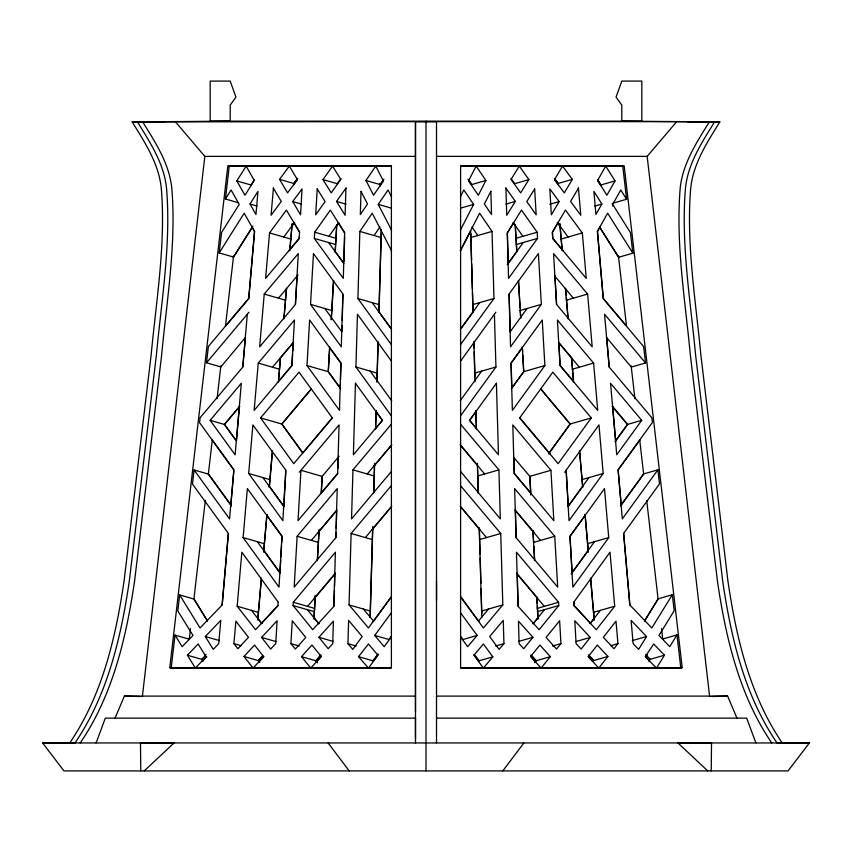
<?xml version="1.0" encoding="UTF-8"?>
<svg xmlns="http://www.w3.org/2000/svg" width="852" height="852" viewBox="0 0 852 852"><rect width="100%" height="100%" fill="white"/><g stroke="black" fill="none" stroke-linecap="round" stroke-linejoin="round"><path stroke-width="1.28" d="M415.488 742.944L415.488 121.655L132.156 121.889C145.16 142.902 159.441 164.521 161.433 189.9C165.703 245.067 156.289 300.17 151.145 354.975L124.083 580.926C115.797 637.264 102.315 695.275 69.726 742.944L42.6 742.944L63.975 770.911L788.025 770.911L809.4 742.944L42.6 742.944M426 770.911L426 121.144M436.512 600.458L436.512 580.926M711.228 770.911L711.526 742.944L677.979 743.008L707.767 770.911M333.824 606.241L335.39 552.202L293.312 602.257L293.12 605.548L312.737 629.703L333.963 606.241L334.421 590.425M335.805 537.612L337.232 488.579L297.124 536.291L294.185 587.124L335.944 537.612L336.103 532.308M342.845 294.078L341.322 346.86L310.533 304.388L313.472 253.555L342.983 294.078M345.912 188.175L345.124 215.268L336.529 201.423L346.114 187.898M334.538 586.474L334.911 573.289M336.21 528.336L336.71 511.104M337.946 468.238L338.255 457.737M340.31 386.755L340.385 384.124M340.491 380.184L340.992 363.112L330.267 348.308M341.918 331.034L342.067 325.752M342.227 320.469L342.951 295.399M343.931 261.489L344.645 236.835M347.935 643.654L348.606 620.384L362.175 636.519L352.749 649.384L347.935 643.654L356.243 646.04M391.217 596.89L368.447 627.967L349.054 604.909L351.12 533.49L391.079 485.938M391.089 424.498L352.952 469.867L351.535 518.9L391.1 471.827M391.249 415.733L355.923 367.01L357.457 314.228L391.249 360.843M391.228 344.496L357.904 298.519L359.853 231.414L372.239 213.202L391.579 250.829M370.066 617.466L372.622 528.975M373.655 493.202L374.518 463.403M375.508 429.099L376.052 410.558M376.882 381.866L378.043 341.45M378.884 312.471L381.281 229.71M370.205 617.455L372.835 526.323M373.836 491.881L374.656 463.403M375.679 427.768L376.179 410.547M377.01 381.856L378.139 342.76M379.012 312.471L381.366 231.03M278.146 602.268L277.954 605.538L255.547 629.703L237.165 606.241L241.851 552.202L278.274 602.257M285.782 470.293L282.864 520.657L248.677 473.488L252.895 424.924L285.91 470.283M295.367 304.377L298.307 253.545L264.237 294.078L259.658 346.86L295.495 304.388L297.156 275.707M279.978 572.789L280.734 559.753M280.883 557.144L281.565 545.418M281.714 542.809L282.087 536.291L266.719 515.087M283.833 506.067L285.825 471.603M292.641 353.857L291.959 365.572L279.115 380.855M292.79 351.258L293.237 343.452M299.457 235.94L299.308 238.422L289.243 250.403M290.926 643.622L292.247 620.757L305.783 637.434L295.335 649.054L290.926 643.622L299.233 646.018M306.997 365.572L309.627 320.032L340.853 363.112L339.49 410.398L306.997 365.572L328.201 371.674L340.576 388.746M314.345 238.422L314.707 232.202L330.384 210.082L344.613 232.937L343.303 278.37L314.345 238.422L335.55 244.524M313.962 617.988L315.251 595.75M317.274 560.648L319.01 530.658M321.151 493.617L322.152 476.385L339.096 456.225M328.201 371.674L329.628 346.956M331.215 319.617L333.473 280.51M335.113 252.096L336.7 224.651M314.015 619.244L315.368 595.761M317.402 560.659L319.212 529.369M321.353 492.296L322.28 476.396M329.681 348.244L328.329 371.664L339.937 387.671M331.343 319.606L333.601 280.5M335.241 252.085L336.828 224.662M222.095 604.909L228.293 533.49M242.735 366.999L247.314 314.218M230.956 504.32L233.831 471.199M236.515 440.207L239.391 407.096M245.376 337.978L242.863 367.01L200.145 417.672L199.57 422.645L233.81 469.878L229.561 518.9L194.096 469.984L192.467 484.074L228.421 533.49L222.234 604.909L200.039 627.967L179.655 594.93L193.905 599.031L207.494 621.055L193.926 598.849M233.917 643.643L235.866 621.183L248.496 637.307L237.9 648.723L233.917 643.643L241.052 645.699M243.118 537.612L247.368 488.579L281.959 536.302L279.019 587.134L243.118 537.612L264.322 543.714M258.252 363.112L254.152 410.398L291.831 365.561L294.462 320.022L258.252 363.112L279.456 369.214M269.541 232.937L265.6 278.37L299.18 238.411L299.542 232.213L286.41 210.082L269.541 232.937L290.745 239.039M273.417 188.175L271.074 215.258L281.277 201.413L273.258 187.898M257.719 619.819L261.34 578.071M263.694 551.01L266.846 514.565M269.232 487.142L272.384 450.719M278.316 382.346L280.425 357.968M283.844 318.659L286.464 288.402M289.733 250.722L292.055 223.884M257.858 619.809L261.362 579.392M263.715 552.224L266.985 514.565M269.36 487.142L272.406 452.029M278.561 381.036L280.564 357.968M283.972 318.659L286.602 288.402M289.978 249.423L292.193 223.895M142.369 696.574L204.831 156.374L175.288 121.655M169.804 667.617L227.835 165.789L391.398 165.789L391.398 667.617L169.804 667.617L172.21 668.319M189.261 639.202L175.011 635.102L171.199 668.085L391.505 668.085M179.655 594.93L177.802 610.98L193.031 635.432L182.147 646.668L175.011 635.102M220.743 366.882L206.493 362.782L208.389 346.445L248.677 298.509L254.492 231.424L244.204 213.202L219.198 252.927L233.448 257.027L252.895 226.131M219.198 252.927L221.573 232.426L239.22 204.384L231.105 189.996L225.439 198.995L238.496 202.755M225.439 198.995L229.22 166.257L246.047 166.257L236.824 180.912L244.982 195.236L254.269 180.475L246.239 166.257L289.222 166.257L279.552 179.367L287.561 192.893L297.359 179.602L289.446 166.257L332.429 166.257L322.972 179.602L331.226 192.893L340.8 179.367L332.642 166.257L375.625 166.257L365.955 180.475L373.549 195.225L383.485 180.912M189.261 639.17L190.486 628.595M193.841 599.552L205.3 500.486M231.478 505.981L208.357 474.085L212.318 439.728M217.058 398.789L220.87 365.764M225.45 326.188L233.554 256.143M96.116 742.944L105.307 718.14L415.488 718.14M115.031 718.14L124.381 696.105L415.488 696.105M460.378 196.737L463.839 189.996L473.627 204.384L460.421 230.083M613.536 203.021L626.593 199.251L622.78 166.257L605.815 166.257L615.038 180.901L606.89 195.225L597.593 180.475L605.623 166.257L562.639 166.257L572.32 179.367L564.312 192.893L554.514 179.602L562.427 166.257L519.443 166.257L528.9 179.602L520.636 192.893L511.062 179.367L519.219 166.257L476.236 166.257L485.906 180.475L478.323 195.236L468.515 180.912L476.044 166.257L460.506 166.257M460.421 250.584L479.633 213.202L492.03 231.424L493.968 298.509L460.762 344.315M460.421 250.829L470.091 232.01M600.074 226.866L597.508 231.424L603.322 298.509L625.986 325.475M601.885 204.022L595.91 214.512L593.908 191.359L601.885 204.022L594.76 206.077M559.168 201.573L551.329 214.821L549.828 188.91L559.168 201.573L549.668 204.299M578.614 187.898L570.584 201.423L580.787 215.268L578.444 188.175M558.369 222.255L552.458 232.213L552.82 238.411L562.895 250.403M809.4 742.944L782.264 742.997C749.728 695.264 736.181 637.296 727.917 580.926L700.855 354.975C695.711 300.17 686.297 245.067 690.567 189.9C692.559 164.521 706.841 142.902 719.844 121.889L709.333 121.889C696.329 142.902 682.047 164.521 680.056 189.9C675.774 245.067 685.2 300.17 690.344 354.975L717.405 580.926C725.691 637.264 739.163 695.275 771.763 742.944M658.095 599.031L644.506 621.055L658.074 598.849L672.324 594.749L674.177 610.788L658.969 635.432L669.725 646.668L676.967 634.921L662.718 639.021M646.551 636.519L638.606 649.384L633.132 643.654L631.108 620.384L646.551 636.519L632.301 640.619M672.324 594.749L651.823 627.967L629.766 604.909L623.579 533.49L659.512 483.915L657.882 469.825L643.633 473.925L620.426 505.928M647.222 654.709L645.891 656.849L649.48 660.598M648.873 661.471L650.193 659.32L664.443 655.22L653.697 643.984L645.198 656.658L656.509 668.085L664.443 655.22M505.758 187.898L515.343 201.413L506.738 215.258L505.95 188.175M513.479 223.139L507.387 232.937L508.282 264.088M254.365 179.772L251.074 185.012L236.824 180.912M249.977 204.022L257.975 191.338L255.962 214.523L249.977 204.022L257.112 206.077M233.416 257.283L251.596 228.411M383.922 179.112L380.205 184.586L365.955 180.475M380.343 184.586L383.315 180.209M391.569 230.242L378.245 204.363L388.022 189.985L391.59 196.94M374.103 235.514L379.928 226.941M340.992 178.569L337.222 183.702L322.972 179.602M328.957 236.313L338.67 222.606M335.816 226.834L338.798 222.617M80.237 742.944C112.837 695.275 126.309 637.264 134.595 580.926L161.656 354.975C166.8 300.17 176.226 245.067 171.944 189.9C169.953 164.521 155.671 142.902 142.667 121.889M460.41 329.245L479.708 302.609M507.27 264.599L523.277 242.511M461.241 328.276L473.637 311.172M508.165 263.545L516.546 251.99M537.527 238.411L508.559 278.37L507.249 232.937L521.477 210.082L537.165 232.213L537.527 238.411L516.323 244.513M460.751 360.843L495.875 312.205M460.272 400.664L481.689 371.11M510.146 331.843L527.09 308.477M460.751 415.552L495.939 366.999L494.416 314.218M541.339 304.377L510.54 346.86L509.017 294.078L538.4 253.545L541.339 304.377L520.135 310.479M476.577 410.802L469.665 420.345L476.47 428.45M521.871 348.319L511.147 363.112L511.828 386.755M511.296 388.746L523.671 371.664L544.875 365.561L542.245 320.022L511.008 363.112L512.382 410.398L544.875 365.561M512.19 387.681L523.799 371.674L522.819 354.762M548.56 453.733L570.094 424.03L591.299 417.927L552.831 372.164L519.667 417.927L558.124 463.68L591.299 417.927M548.688 453.743L570.233 424.03L540.754 388.949M564.695 472.21L598.977 424.924L603.184 473.488L569.008 520.647L566.09 470.283M567.89 506.631L588.934 477.599M614.984 441.666L627.466 424.445L641.716 420.345L610.543 383.262L616.752 454.776L641.716 420.345M568.795 505.566L583.354 485.48M615.889 440.59L627.594 424.445L612.428 406.404M585.409 515.098L570.041 536.302L572.15 572.8M639.98 439.824L618.19 469.878L621.183 504.32M571.085 574.003L594.494 541.712M571.99 572.938L588.381 550.328M621.3 504.927L643.643 474.085L639.682 439.728M608.743 537.612L572.853 587.124L569.913 536.291L604.494 488.579L608.743 537.612L587.539 543.714M657.882 469.825L622.311 518.9L618.062 469.867L652.408 422.485L651.876 417.853L609.137 367.01L604.558 314.228L645.528 362.963L631.279 367.074L606.592 337.541M523.831 743.008L502.797 770.911M373.261 621.566L391.217 597.06M391.217 637.062L384.177 646.668L374.731 635.432L391.217 612.939M373.421 660.95L378.139 654.517M389.119 639.532L391.451 636.348L388.981 639.532L374.731 635.432M297.518 178.43L293.802 183.468L279.552 179.367M293.94 183.468L297.657 178.43M293.727 184.714L296.741 180.624M292.694 201.573L302.045 188.899L300.543 214.832L292.694 201.573L301.001 203.958M283.791 237.037L294.526 222.489M291.597 226.653L294.664 222.5M590.053 623.6L600.447 610.341M590.191 623.6L594.185 618.509M590.255 637.434L581.149 649.054L576.112 643.622L574.791 620.757L590.255 637.434L576.005 641.535M614.697 606.241L596.315 629.703L573.918 605.548L573.726 602.257L610.011 552.202L614.697 606.241L593.493 612.343M607.902 656.466L598.796 668.085L588.21 656.658L597.305 645.039L607.902 656.466L593.652 660.566L588.349 654.858M617.945 643.643L613.962 648.723L603.365 637.307L615.996 621.183L617.945 643.643L610.82 645.699M358.49 656.658L368.458 643.984L377.905 655.22L368.479 668.085L358.49 656.658L372.75 660.769L378.107 653.942M533.054 623.739L544.492 609.638M533.182 623.739L538.091 617.7M532.958 637.307L523.692 648.723L519.113 643.643L518.474 621.183L532.958 637.307L518.708 641.407M558.752 605.538L539.135 629.703L518.037 606.241L516.472 552.202L558.561 602.268L558.752 605.538L537.548 611.64M534.566 662.664L536.11 660.769L550.36 656.658L539.912 645.039L530.647 656.466L541.095 668.085L550.36 656.658M560.946 643.611L556.537 649.054L546.089 637.434L559.626 620.746L560.946 643.611L552.639 646.008M226.057 325.581L248.805 298.519L254.62 231.414L252.693 227.995M206.493 362.782L249.008 312.205M220.721 367.074L245.408 337.541M278.487 298.179L298.083 274.877M210.146 420.345L241.318 383.251L235.12 454.787L210.146 420.345L224.406 424.445L236.11 440.59M224.406 424.445L239.572 406.404M272.502 367.212L293.365 342.397M239.7 406.404L224.534 424.445L236.238 440.59M279.935 358.532L292.641 343.42M332.195 417.927L293.738 463.68L260.574 417.927L299.031 372.164L332.333 417.927L302.854 452.998M260.574 417.927L281.767 424.03L311.246 388.949M311.374 388.959L281.905 424.03L302.673 452.668M299.318 472.21L339.064 424.924L337.658 473.488L298.03 520.647L300.948 470.283L322.152 476.385M321.886 492.424L337.797 473.488M375.657 428.45L382.473 420.345L375.562 410.802M311.374 540.392L336.977 509.943M367.201 473.978L391.782 444.733M318.328 532.287L336.252 510.966M374.092 465.938L390.983 445.841M307.561 606.358L335.337 573.321M365.37 537.591L391.728 506.226M314.431 598.36L335.464 573.321M372.281 529.518L390.93 507.334M478.441 621.044L488.558 609.01M460.772 613.099L477.141 635.432L467.684 646.668L460.762 637.211M460.911 486.087L500.752 533.49L502.808 604.909L483.425 627.967L460.783 597.06M492.829 656.849L483.382 668.085L473.957 655.22L483.403 643.984L492.829 656.849L478.579 660.95L473.861 654.517M503.937 643.654L499.112 649.384L489.687 636.519L503.255 620.384L503.937 643.654L495.619 646.04M709.631 696.574L647.169 156.374L676.712 121.655L709.333 121.889M301.502 656.658L311.949 645.039L321.225 656.466L310.778 668.085L301.502 656.658L315.751 660.769L317.306 662.664M318.904 637.307L333.398 621.183L332.749 643.643L328.18 648.723L318.904 637.307L333.153 641.407M315.751 660.769L320.98 654.954M320.245 655.923L315.89 660.769L317.434 662.664M317.008 661.301L321.353 656.466M261.958 622.94L278.082 605.548M243.97 656.466L254.556 645.039L263.662 656.658L253.065 668.085L243.97 656.466L258.22 660.566L259.732 662.505M261.607 637.434L277.081 620.746L275.76 643.611L270.712 649.054L261.607 637.434L275.856 641.535M258.22 660.566L262.629 655.806M258.348 660.566L262.767 655.806M259.381 661.418L263.79 656.658M187.419 655.22L198.165 643.984L206.109 656.849L195.353 668.085L187.419 655.22L201.668 659.32L203 661.471M205.311 636.519L220.753 620.384L218.73 643.654L213.256 649.384L205.311 636.519L219.571 640.619M201.668 659.32L206.152 654.645M202.456 661.056L206.802 656.658M144.233 770.911L174.021 743.008L140.474 742.944L140.772 770.911M679.789 668.319L682.196 667.617L624.165 165.789L460.602 165.789L460.602 667.617L682.196 667.617M485.906 180.475L471.657 184.586L467.94 179.112M514.64 183.702L528.9 179.602M460.559 208.144L473.627 204.384M572.32 179.367L558.06 183.468L554.343 178.43M505.832 204.15L515.343 201.413M615.038 180.901L600.788 185.012L597.497 179.772M470.826 237.527L492.03 231.424M515.961 238.315L537.165 232.213M561.117 239.05L582.321 232.937L586.261 278.37L552.692 238.422L552.33 232.202L565.451 210.082L582.321 232.937M626.593 199.251L620.767 189.985L612.652 204.363L630.448 232.596L632.834 253.182L618.584 257.283L599.702 227.292M472.764 304.611L493.968 298.509M566.42 300.181L587.624 294.078L592.204 346.86L556.505 304.388L553.566 253.555L587.624 294.078M474.734 373.112L495.939 366.999M572.406 369.214L593.61 363.112L597.71 410.398L560.041 365.572L557.41 320.032L593.61 363.112M477.706 475.98L498.91 469.878L500.326 518.9L460.9 471.827M550.924 470.293L512.798 424.924L514.203 473.488L553.843 520.657L550.924 470.293L529.72 476.396L530.796 494.948M581.98 479.601L603.184 473.488M479.548 539.593L500.752 533.49M533.544 542.404L554.748 536.302L557.687 587.134L516.056 537.612L514.64 488.579L554.748 536.302M481.614 611.012L502.808 604.909M537.356 608.371L558.561 602.268M477.141 635.432L462.881 639.532L460.549 636.348M712.197 696.51L727.619 696.105L736.969 718.14M132.156 121.889L164.777 121.655M676.712 121.655L436.512 121.655L436.512 742.944M436.512 121.889L415.488 121.889L415.488 711.633M204.831 156.374L415.488 156.374M436.512 156.374L647.169 156.374M391.483 166.257L375.817 166.257L383.347 180.901M460.485 668.085L680.801 668.085L676.967 634.921M436.512 696.105L727.619 696.105M436.512 718.14L746.693 718.14L755.884 742.944M69.726 742.944L74.976 742.944C107.576 695.275 121.048 637.264 129.334 580.926L156.406 354.975C161.539 300.17 170.964 245.067 166.683 189.9C164.702 164.521 150.41 142.902 137.406 121.889L230.2 121.144L230.2 105.115L235.961 97.107L230.2 81.089L210.167 81.089L210.167 121.144L641.833 121.144L641.833 81.089L621.8 81.089L616.039 97.107L621.8 105.115L621.8 121.144L714.594 121.889C701.59 142.902 687.298 164.521 685.317 189.9C681.036 245.067 690.461 300.17 695.594 354.975L722.666 580.926C730.952 637.264 744.424 695.275 777.024 742.944L782.274 742.944M687.223 121.655L719.844 121.889M124.381 696.105L139.803 696.51M378.245 204.363L391.313 208.122M336.529 201.423L346.029 204.15M359.853 231.414L381.046 237.516M314.707 232.202L335.912 238.304M357.904 298.519L379.108 304.622M310.533 304.388L331.737 310.49M264.237 294.078L285.441 300.181M355.923 367.01L377.127 373.112M352.952 469.867L374.156 475.98M248.677 473.488L269.882 479.601M194.096 469.984L208.357 474.085M351.12 533.49L372.324 539.593M297.124 536.291L318.328 542.394M349.054 604.909L370.258 611.012M293.312 602.257L314.516 608.36M293.12 605.548L314.324 611.651M237.165 606.241L258.369 612.343M645.709 654.645L650.332 659.32M590.18 622.94L574.046 605.538L573.854 602.268M589.371 655.806L593.78 660.566M588.338 656.658L592.758 661.418M531.893 655.923L536.249 660.769M530.881 654.954L536.11 660.769M530.775 656.466L535.131 661.301M554.641 275.899L573.375 298.179M559.487 343.409L572.203 358.532M558.507 342.397L579.36 367.212M612.3 406.404L627.466 424.445M573.013 380.844L560.169 365.561L558.891 343.441M540.626 388.959L570.094 424.03M519.805 417.927L550.115 453.988M513.628 457.236L529.848 476.385L530.775 492.286M530.242 492.424L514.342 473.488L513.884 457.737M460.911 424.658L498.91 469.878M461.07 445.745L477.163 464.904M515.875 510.955L533.799 532.276M460.165 444.84L484.66 473.978M514.896 509.943L540.498 540.402M461.124 507.238L479.825 529.497M516.663 573.321L536.866 597.348M460.218 506.333L486.503 537.591M516.536 573.321L544.311 606.368M363.303 609.01L373.559 621.044M314.047 617.7L318.946 623.739M307.37 609.649L318.818 623.739M475.427 655.891L479.25 660.769M257.943 618.499L261.947 623.6M251.415 610.341L261.809 623.6M328.169 743.008L349.203 770.911M555.227 179.431L558.198 183.468M557.474 222.489L560.541 226.643M557.336 222.5L568.071 237.048M554.641 179.602L558.411 184.714M460.783 596.89L478.845 621.534M335.592 251.979L343.207 262.491M378.469 311.129L390.823 328.18M328.595 242.522L343.835 263.545M372.164 302.62L391.537 329.351M324.782 308.488L341.854 331.843M370.183 371.11L391.675 400.77M281.767 424.03L302.535 452.678M268.774 485.48L284.11 506.631M262.927 477.599L283.982 506.631M212.084 439.717L233.938 469.867M208.367 473.925L230.796 504.863M263.747 550.317L280.138 572.927M257.368 541.712L280.01 572.938M511.008 178.569L514.778 183.702M513.33 222.606L515.577 225.769M513.202 222.617L522.915 236.323M468.824 180.209L471.795 184.586M471.944 226.951L477.77 235.525M632.834 253.182L607.657 213.202L597.38 231.414L603.195 298.519L643.633 346.626L645.528 362.963M598.296 180.826L600.926 185.012M598.392 181.529L601.054 185.747M599.797 227.239L618.552 257.027M338.659 223.139L344.751 232.937M293.77 222.244L299.67 232.202M379.8 183.329L380.397 185.917M612.343 203.372L612.652 206.014M618.446 256.143L626.55 326.188M631.13 365.764L634.942 398.821M646.7 500.507L658.159 599.552M661.514 628.606L662.739 639.17M606.752 337.978L609.265 366.999M612.748 407.096L615.73 441.538M623.707 533.49L629.905 604.909M559.945 223.884L562.16 249.423M565.536 288.402L566.101 294.952M566.335 297.561L568.156 318.659M571.575 357.968L573.566 381.036M579.722 452.029L582.768 487.142M585.154 514.565L588.306 551.01M590.777 579.392L594.281 619.819M559.807 223.895L562.139 250.722M565.398 288.402L568.028 318.659M571.436 357.968L573.545 382.346M579.477 450.719L582.64 487.142M585.015 514.565L588.285 552.224M590.521 578.071L594.142 619.809M554.971 275.707L556.633 304.377M566.218 470.293L568.295 506.077M515.3 224.651L516.738 249.572M518.527 280.51L520.114 307.881M520.263 310.49L520.71 318.318L518.399 280.5M522.446 348.255L522.67 352.164M532.99 530.658L533.672 542.394M533.895 546.302L534.651 559.338M536.824 597.018L537.197 603.322M537.335 605.836L538.038 617.988M515.172 224.662L516.759 252.085M522.244 346.945L523.671 371.664M532.862 530.668L534.598 560.659M536.696 597.028L537.985 619.244M509.155 294.078L510.22 331.034M515.428 511.104L516.195 537.612M517.217 573.289L518.176 606.241M470.837 233.608L471.593 259.881M471.71 263.832L472.434 288.828M472.551 292.779L473.116 312.471M473.989 342.76L474.149 348.042M474.255 352.004L474.979 376.861M475.948 410.558L476.449 427.768M477.482 463.403L477.557 465.916M477.663 469.686L478.302 491.87M479.378 528.975L480.102 554.141M480.219 558.103L480.943 583.237M481.092 588.53L481.817 613.589M470.634 231.03L472.988 312.471M473.818 341.439L474.99 381.856M475.821 410.547L476.353 429.099M477.344 463.403L478.206 493.202M479.197 527.654L481.795 617.455M415.488 717.576L415.488 738.833M355.454 383.262L353.388 454.776L382.335 420.345L355.454 383.262M361.003 191.359L360.332 214.512L367.521 204.022L361.003 191.359M317.21 188.91L315.709 214.821L325.091 201.573L317.21 188.91M490.869 191.338L484.341 204.022L491.54 214.523L490.869 191.338M534.662 188.899L526.77 201.573L536.164 214.832L534.662 188.899M496.407 383.251L469.527 420.345L498.473 454.787L496.407 383.251"/></g></svg>
